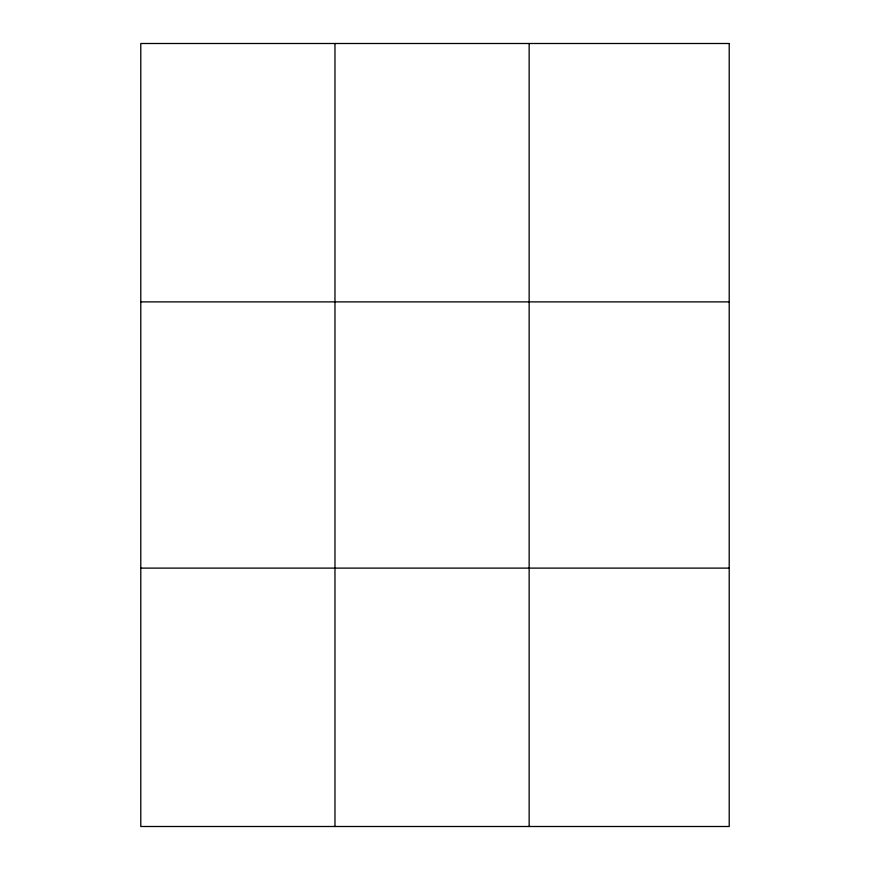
<?xml version="1.0" encoding="UTF-8"?>
<svg xmlns="http://www.w3.org/2000/svg" width="870" height="870" viewBox="0 0 870 870"><rect width="100%" height="100%" fill="white"/><g stroke="black" fill="none" stroke-linecap="round" stroke-linejoin="round"><path stroke-width="1.3" d="M334.972 43.5L334.972 826.5M529.145 43.5L529.145 826.5M140.788 301.89L729.212 301.89M140.788 568.11L729.212 568.11M729.212 43.5L729.212 826.5L140.788 826.5L140.788 43.5L729.212 43.5"/></g></svg>
